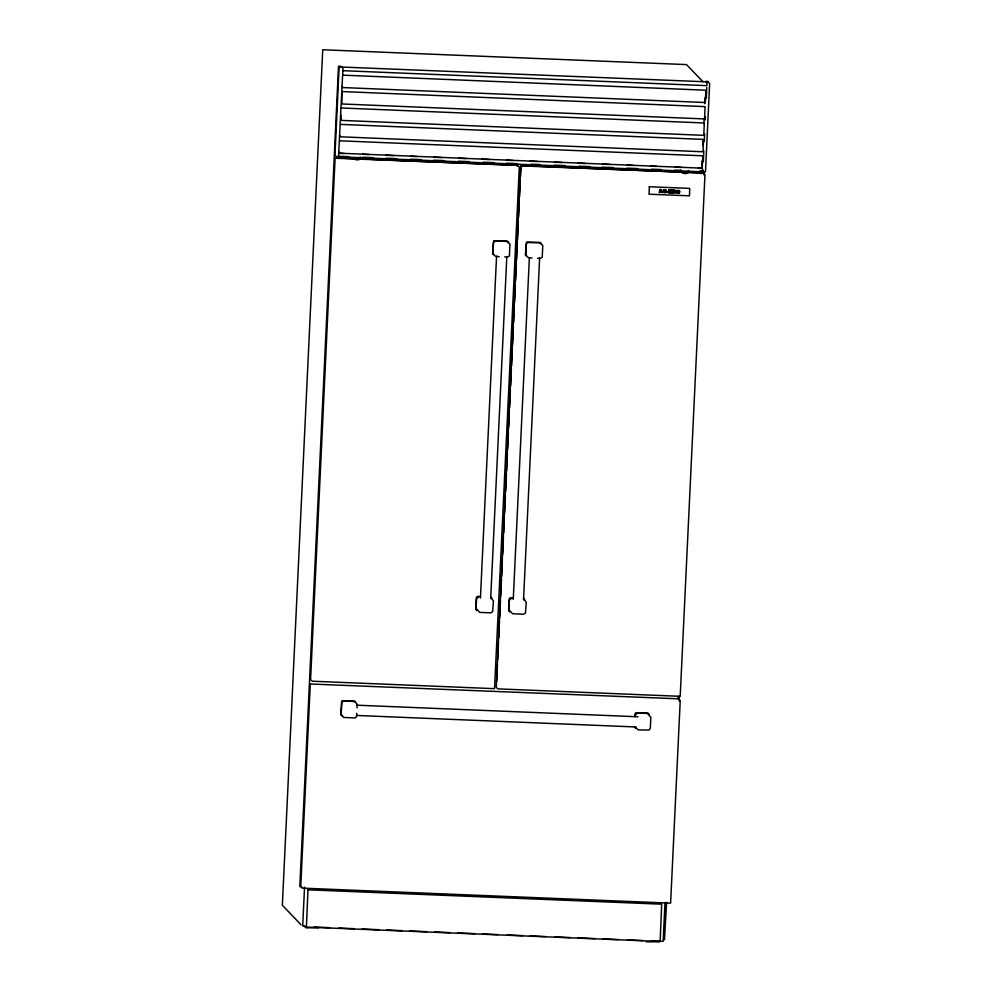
<?xml version="1.0" encoding="UTF-8"?>
<svg xmlns="http://www.w3.org/2000/svg" width="992" height="992" viewBox="0 0 992 992"><rect width="100%" height="100%" fill="white"/><g stroke="black" fill="none" stroke-linecap="round" stroke-linejoin="round"><path stroke-width="1.49" d="M702.758 156.314L702.212 168.169L339.611 153.214L339.152 152.074M703.539 139.897L702.981 151.751L340.38 136.797L339.909 135.532M704.308 123.492L703.762 135.346L341.149 120.379L340.826 115.035M705.089 107.074L704.531 118.928L341.93 103.974L341.794 93.174M705.858 90.669L705.312 102.523L342.699 87.556L342.252 86.428M304.532 887.195L302.709 925.858L306.466 926.702M356.835 713.31L356.711 716.038L355.483 717.948L343.641 717.452L341.112 713.88L341.98 701.902L343.988 700.848L354.69 701.592L356.971 704.022L357.095 707.879M480.438 598.064L496.558 256.258M490.693 598.486L506.813 256.68M496.657 681.417L497.463 664.392M497.674 659.742L498.48 642.717M498.703 638.067L499.509 621.042M499.646 617.942L500.452 600.916M500.675 596.279L501.481 579.241M501.617 576.154L502.423 559.116M502.646 554.478L503.452 537.441M503.663 532.803L504.395 517.316M504.618 512.678L505.424 495.653M505.635 491.003L506.441 473.978M506.59 470.878L507.383 453.852M507.606 449.202L508.412 432.177M508.636 427.527L509.355 412.052M509.578 407.402L510.384 390.377M510.607 385.739L511.401 368.702M511.55 365.614L512.356 348.576M512.504 345.489L513.372 326.901M513.596 322.264L514.327 306.776M514.538 302.138L515.344 285.113M515.567 280.463L516.373 263.438M516.51 260.338L517.316 243.313M517.464 240.213L518.345 221.638M518.556 216.988L519.287 201.512M519.51 196.862L520.316 179.837M520.453 176.737L521.16 165.602L535.258 166.135M513.261 599.416L529.381 257.61M523.528 599.838L539.636 258.032M634.917 716.596L635.054 713.632L636.132 712.653L648.185 713.149L649.202 714.252M663.425 191.406L663.933 189.67L662.867 192.634A1.996 1.996 -43.7 0 1 662.296 192.646L661.292 191.803L661.342 189.559L661.85 191.977L663.388 191.667M680.996 170.078C679.111 174.257 690.754 174.927 688.423 170.488M665 902.497L663.14 941.296L650.566 940.9M666.587 902.323L664.466 939.784M700.947 173.873L701.084 170.785M701.815 167.177L702.1 160.989M702.832 145.514L703.055 140.864M703.861 123.839L704.072 119.201M704.804 103.726L705.101 97.538M703.316 161.733L703.824 150.896M704.258 141.608L704.63 133.87M705.287 119.945L705.424 116.845M706.304 98.27L706.812 87.445M678.243 696.372L678.032 698.79M679.16 701.059L679.384 696.421M703.973 174.964L704.122 171.864M659.345 941.805L646.3 941.805M341.682 67.034L705.585 81.79L707.085 83.378L706.85 85.647L343.096 70.68M318.792 927.768L306.044 927.855L304.234 926.168M705.721 81.431L707.656 81.294L709.652 83.489L705.498 171.703L703.043 171.827M705.833 82.063L708.35 82.125M635.252 715.12L637.608 712.963L647.206 713.36L650.851 717.266L650.33 728.14L649.115 730.05L638.377 729.914L634.979 727.136M677.114 191.406L678.119 190.625A1.339 1.339 -43.7 0 1 678.602 190.675L679.384 191.493A1.252 1.252 -43.7 0 1 679.384 191.977L678.503 192.882A1.327 1.327 -43.7 0 1 678.007 192.894L677.065 191.878M702.832 171.145L699.509 171.145M678.838 193.204L677.486 193.155A1.538 1.525 -43.7 0 1 677.635 190.328L679.148 190.476A1.5 1.488 -43.7 0 1 678.875 193.13M342.872 75.156L705.473 90.185M342.104 91.562L704.704 106.603M341.335 107.979L704.06 122.971M340.554 124.384L703.278 139.388M339.785 140.802L702.51 155.794M659.779 189.484C658.552 190.886 661.404 192.46 659.01 192.237A1.389 1.376 -43.7 0 0 659.841 192.56C660.994 191.307 659.432 189.447 660.151 189.484M478.913 596.713L476.544 598.883L476.098 608.468L479.744 612.386L490.618 612.833L492.615 611.779L493.433 601.078L490.891 597.506M511.736 598.064L509.367 600.234L508.921 609.82L512.566 613.738L523.441 614.184L525.45 613.143L526.256 602.429L523.714 598.87M339.425 153.326L344.063 153.524M362.626 154.281L368.826 154.541M385.838 155.248L393.576 155.558M410.601 156.265L416.789 156.525M433.814 157.22L441.552 157.542M458.564 158.236L466.302 158.559M481.777 159.204L489.515 159.514M506.54 160.22L512.728 160.481M529.753 161.175L537.478 161.498M554.503 162.204L562.241 162.514M577.716 163.159L585.454 163.482M602.479 164.176L610.204 164.498M627.229 165.205L633.417 165.453M650.442 166.16L656.63 166.408M675.205 167.177L681.392 167.437M698.405 168.132C700.674 167.065 704.432 169.446 702.658 171.839L338.904 156.798M337.95 156.228L348.762 156.674M362.675 157.244L373.488 157.691M385.851 158.199L396.664 158.646M410.564 159.216L421.389 159.662M433.752 160.183L444.565 160.63M458.465 161.2L469.29 161.646M483.191 162.217L494.004 162.663M506.366 163.172L517.192 163.618M531.092 164.188L540.367 164.573M554.268 165.143L565.08 165.59M578.993 166.172L589.806 166.619M602.169 167.127L612.982 167.574M626.894 168.144L637.707 168.59M651.62 169.161L660.883 169.545M674.796 170.116L680.971 170.376M337.23 157.964L354.231 158.67M358.868 158.856L368.144 159.241M371.231 159.365L391.319 160.196M394.419 160.332L439.245 162.18M442.333 162.304L463.971 163.196M467.058 163.32L487.159 164.151M490.246 164.275L511.884 165.168M538.346 166.259L559.984 167.152M563.072 167.288L607.898 169.136M610.998 169.26L655.811 171.108M658.911 171.232L680.549 172.124M688.274 172.447L702.187 173.017M499.236 256.692L495.405 256.234L493.123 253.803L493.322 243.077L494.549 241.168L506.565 241.354L509.962 244.131L509.404 255.973L507.396 257.027L504.668 256.916M532.059 258.044L528.228 257.585L525.946 255.155L526.144 244.429L527.372 242.519L539.388 242.705L542.785 245.483L542.227 257.337L540.218 258.379L537.503 258.267M480.401 596.527L477.437 596.403L476.358 597.395L475.788 609.448L476.805 610.551M513.224 597.878L510.26 597.754L509.181 598.746L508.611 610.799L509.628 611.903M356.884 705.188L638.054 716.782M356.401 715.443L636.033 726.975M302.188 887.307L299.832 886.377L338.508 66.29L340.306 66.104L341.136 66.972M314.179 927.024L329.617 927.656M338.867 928.041L354.305 928.686M362.018 928.996L378.994 929.702M386.706 930.012L402.132 930.657M409.845 930.967L426.82 931.674M434.533 931.984L449.971 932.629M457.684 932.939L474.66 933.646M482.372 933.968L497.798 934.6M507.061 934.985L522.486 935.617M530.212 935.94L545.637 936.572M554.9 936.956L570.326 937.589M578.038 937.911L595.014 938.606M602.727 938.928L618.165 939.56M627.415 939.945L642.853 940.577M516.522 165.366L517.328 166.222M526.405 256.097L525.388 254.994L526.516 242.073L540.367 242.507L541.384 243.61M493.582 254.746L492.565 253.63L493.694 240.721L507.544 241.155L508.561 242.259M523.59 598.312L524.607 599.416M490.767 596.961L491.784 598.064M635.45 728.078L634.434 726.975M341.818 715.964L340.802 714.86L341.595 701.022L354.566 701.034L355.582 702.15M301.035 924.792L282.348 905.212L322.735 49.761L686.476 64.592L702.968 81.716M360.183 156.947C361.981 161.15 354.008 160.072 352.668 158.174M676.916 191.704A1.327 1.327 -43.7 0 1 676.978 191.196M675.651 192.225A1.848 1.835 -43.7 0 0 675.23 191.704L675.664 190.551L674.052 190.092C674.101 197.259 673.915 188.84 675.726 193.167L676.11 192.994A6.584 6.547 -43.7 0 1 675.8 192.485M339.115 66.935L334.961 155.149L336.338 156.699L338.52 156.823L342.947 68.361L341.57 66.811L339.115 66.935M310.298 684.009L300.762 886.389L302.238 888.138L670.617 903.154L680.227 700.55L678.751 698.814L310.298 684.009M335.098 158.212L310.57 679.632L312.232 681.206L494.537 688.659L519.312 166.854L517.65 165.28L335.098 158.212M307.979 889.787L306.416 927.061L660.139 941.47L661.689 904.183L307.979 889.787M520.763 165.875L496.236 687.282L497.897 688.87L680.202 696.322L704.977 174.518L703.316 172.943L520.763 165.875M649.314 186.818L649.053 194.221L689.477 195.796L689.738 188.393L649.363 186.744M664.64 189.695L664.504 192.708C667.418 193.576 666.897 189.311 664.64 189.695M665 191.394L664.95 192.336L666.091 192.126L665 191.394M665.049 190.104C664.739 192.386 667.207 189.782 665.049 190.104M666.996 191.63L668.05 192.088L666.996 191.63M668.633 189.856L670.406 190.328L668.372 192.87L671.076 192.981L669.178 192.51L671.224 189.968L668.633 189.856M671.733 189.993L671.584 192.994L673.332 193.068L672.043 192.634L672.08 191.692L673.308 191.741L672.105 191.307L672.142 190.402L673.432 190.055L671.733 189.993M674.473 190.476C674.089 192.907 676.482 190.166 674.473 190.476"/></g></svg>
